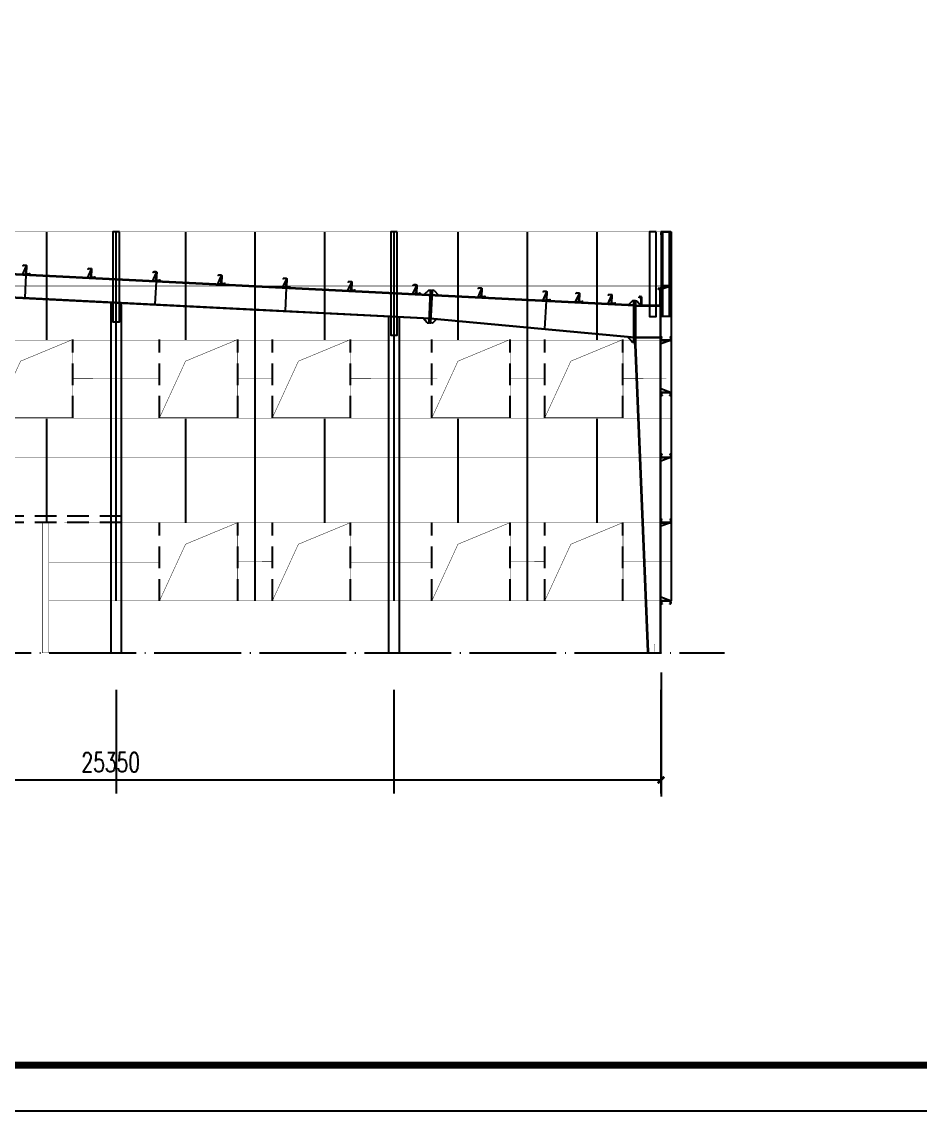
# Model space of a CAD drawing. Extents: x 180850 to 1399066, y 48356 to 327880.
# Drawn here: x 1241985 to 1262679, y 136123 to 161220 of the extents above; entities that cross this region are included whole.
import ezdxf

# ---------------------------------------------------------------- set-up
doc = ezdxf.new("R2010")
doc.units = 0
doc.header["$LTSCALE"] = 1000
doc.linetypes.add('DASHED', pattern=[0.75, 0.5, -0.25])
doc.linetypes.add('DOTE', pattern=[2.42, 2, -0.2, 0.02, -0.2])
for name, color, linetype in [('AXIS', 3, 'Continuous'), ('DOTE', 1, 'Continuous'), ('GL', 150, 'Continuous'), ('GZ', 50, 'Continuous'), ('LT', 181, 'Continuous'), ('PUB_TITLE', 4, 'Continuous'), ('PZ', 202, 'Continuous'), ('天沟', 2, 'Continuous')]:
    doc.layers.add(name, color=color, linetype=linetype)
doc.styles.add('_TCH_DIM_T3', font='SIMPLEX', dxfattribs={"width": 0.705882, "bigfont": 'GBCBIG'})
doc.dimstyles.new('_TCH_ARCH&&150', dxfattribs={"dimtxt": 446.25, "dimasz": 150, "dimexe": 375, "dimexo": 450, "dimgap": 189.375, "dimtad": 1, "dimdec": 0, "dimzin": 0, "dimdsep": 46, "dimtxsty": '_TCH_DIM_T3', "dimblk": 'ARCHTICK', "dimcen": 0.09, "dimclrd": 3, "dimclre": 3, "dimclrt": 7, "dimazin": 2, "dimtfac": 1, "dimtdec": 0, "dimtix": 1, "dimtmove": 2, "dimatfit": 3, "dimfxl": 1, "dimtolj": 1, "dimtzin": 0, "dimarcsym": 0})

# ---------------------------------------------------------------- blocks, each defined once
blk = doc.blocks.new('_ArchTick')
at = {"color": 0, "linetype": 'ByBlock', "const_width": 0.4}
blk.add_lwpolyline([(-0.5, -0.5), (0.5, 0.5)], dxfattribs=at)
blk = doc.blocks.new('*D1330')
at = {"color": 3, "lineweight": -2, "transparency": 16777216}
for p, q in [((27461, 4948), (27461, 2090)), ((52811, 4948), (52811, 2090)), ((52811, 2465), (27461, 2465))]:
    blk.add_line(p, q, dxfattribs=at)
at = {"layer": 'Defpoints', "color": 0, "transparency": 16777216}
for p in [(27461, 5398, -1), (52811, 5398, -1), (27461, 2465)]:
    blk.add_point(p, dxfattribs=at)
at = {"color": 3, "lineweight": -2, "transparency": 16777216, "xscale": 150, "yscale": 150, "zscale": 150, "rotation": 180}
blk.add_blockref('_ArchTick', (27461, 2465), dxfattribs=at)
at = {"color": 3, "lineweight": -2, "transparency": 16777216, "xscale": 150, "yscale": 150, "zscale": 150}
blk.add_blockref('_ArchTick', (52811, 2465), dxfattribs=at)
at = {"color": 7, "transparency": 16777216, "insert": (40136, 2877), "char_height": 446.2, "attachment_point": 5, "style": '_TCH_DIM_T3'}
blk.add_mtext('\\A1;25350', dxfattribs=at)
blk = doc.blocks.new('A$C3A585300')
at = {"layer": 'LT', "color": 1, "linetype": 'Continuous'}
for p, q in [((98, 153, -5), (58, 151, -5)), ((98, 153, -5), (58, 151, -5)), ((103, 62, -5), (63, 60, -5)), ((103, 62, -5), (63, 60, -5))]:
    blk.add_line(p, q, dxfattribs=at)
at = {"layer": 'LT', "elevation": -5}
blk.add_lwpolyline([(76, 197, -0.414214), (85, 207), (141, 210), (155, 197), (157, 199), (142, 213), (82, 210, 0.414214), (72, 200), (81, 23, -0.414214), (72, 12), (16, 10), (2, 22), (0, 20), (15, 6), (75, 9, 0.414214), (84, 20), (76, 197)], format="xyb", dxfattribs=at)
at = {"layer": 'LT', "elevation": -1}
for points in [[(76, 192), (82, 192), (91, 0), (85, 0)], [(82, 182), (91, 0), (161, 4)]]:
    blk.add_lwpolyline(points, close=True, dxfattribs=at)
at = {"layer": 'LT', "color": 1, "linetype": 'Continuous'}
for points in [[(75, 140, -5), (74, 164, -5), (84, 140, -5), (83, 165, -5)], [(75, 140, -5), (74, 164, -5), (84, 140, -5), (83, 165, -5)], [(79, 73, -5), (80, 48, -5), (88, 73, -5), (89, 49, -5)], [(79, 73, -5), (80, 48, -5), (88, 73, -5), (89, 49, -5)]]:
    blk.add_solid(points, dxfattribs=at)
blk = doc.blocks.new('A$C5C4D7DB2')
at = {"color": 8}
for p, q in [((38181.7, 14102.8, -0.9), (38155.4, 13577.5, -1)), ((41181.2, 13952.9, -0.9), (41154.9, 13427.5, -0.7)), ((44177.7, 13803, -0.9), (44151.4, 13277.7, -0.3)), ((47492.9, 13098.6, -0.9), (47520.3, 13647.9, -0.9)), ((50168.8, 13503.5, -0.9), (50127.9, 12863, -0.9))]:
    blk.add_line(p, q, dxfattribs=at)
at = {"layer": 'AXIS'}
for p, q in [((40260.5, 4547.9, -0.9), (40260.5, 2160, -0.9)), ((46660.5, 4547.9, -0.9), (46660.5, 2160, -0.9)), ((52810.5, 4547.9, -0.9), (52810.5, 2160, -0.9))]:
    blk.add_line(p, q, dxfattribs=at)
at = {"layer": 'DOTE', "linetype": 'DOTE'}
blk.add_line((0, 5397.9, -0.9), (54273.6, 5397.9, -0.9), dxfattribs=at)
at = {"layer": 'GL', "color": 8}
for p, q in [((27460.5, 14650.9, -0.9), (52204.5, 13413.7, -0.9)), ((27460.5, 14638.9, -0.9), (52204.5, 13401.7, -0.9)), ((34433.1, 13751.6, -1.5), (47492.9, 13098.6, 0.1)), ((34433.7, 13763.6, -1.5), (47493.5, 13110.6, 0.1)), ((47492.9, 13098.6, -0.9), (52204.5, 12660.9, -4.9)), ((47492.9, 13098.6, -0.9), (52204.5, 12660.9, -4.9)), ((47494.3, 13110.5, -0.9), (52204.5, 12673, -4.9)), ((47494.3, 13110.5, -0.9), (52204.5, 12673, -4.9))]:
    blk.add_line(p, q, dxfattribs=at)
at = {"layer": 'GZ', "color": 8}
for p, q in [((52796.5, 5422.9), (52796.5, 13383.9, -4.2)), ((52810.5, 5422.9), (52810.5, 13383.9, -4.2)), ((52224.5, 12673.2, -11.9), (52796.5, 12673.2, -8)), ((52224.5, 12673.2, -11.9), (52796.5, 12673.2, -8)), ((52224.5, 12659.2, -11.9), (52796.5, 12659.2, -8)), ((52224.5, 12659.2, -11.9), (52796.5, 12659.2, -8)), ((52210.5, 12499.2, -8), (52500, 5422.9)), ((52224.5, 12499.2, -8), (52514, 5422.9))]:
    blk.add_line(p, q, dxfattribs=at)
at = {"layer": 'GZ'}
for points, elevation in [([(40335.5, 15097.6), (40185.5, 15097.6), (40185.5, 13026.7), (40335.5, 13026.7)], -0.9), ([(46735.5, 15097.6), (46585.5, 15097.6), (46585.5, 12713.2), (46735.5, 12713.2)], -0.9), ([(52699.6, 15097.6), (52549.6, 15097.6), (52549.6, 13145.9), (52699.6, 13145.9)], -0.9), ([(52811.8, 13154.7), (53035.4, 13154.7), (53035.4, 15094.2), (52811.8, 15094.2)], -4), ([(52841.8, 13154.7), (53005.4, 13154.7), (53005.4, 15094.2), (52841.8, 15094.2)], -4), ([(40385.5, 5397.9), (40385.5, 13447.5), (40135.5, 13459.4), (40135.5, 5397.9)], -0.9), ([(46785.5, 5397.9), (46785.5, 13134), (46535.5, 13145.9), (46535.5, 5397.9)], -0.9)]:
    blk.add_lwpolyline(points, close=True, dxfattribs=dict(at, elevation=elevation))
at = {"layer": 'GZ', "color": 8, "elevation": -6}
blk.add_lwpolyline([(52810.5, 13383.9), (52224.5, 13383.9), (52224.5, 13397.9), (52810.5, 13397.9)], close=True, dxfattribs=at)
at = {"layer": 'LT'}
for p, q in [((52810.5, 15097.6, -4), (53030.5, 15097.6, -4)), ((52810.5, 15094.2, -4), (52810.5, 15097.6, -4)), ((53030.5, 15094.2, -4), (52810.5, 15094.2, -4)), ((52815.5, 15030.5, -4), (52815.5, 15083, -4)), ((52818.9, 15079.6, -4), (52818.9, 15033.8, -4)), ((52826.8, 15094.2, -4), (53024.3, 15094.2, -4)), ((53020.9, 15090.8, -4), (52830.2, 15090.8, -4)), ((53030.5, 15097.6, -4), (53030.5, 15094.2, -4)), ((53032.2, 15033.8, -4), (53032.2, 15079.6, -4)), ((53035.5, 15083, -4), (53035.5, 15030.5, -4)), ((52838, 15019.2, -4), (52826.8, 15019.2, -4)), ((52830.2, 15022.6, -4), (52838, 15022.6, -4)), ((52838, 15022.6, -4), (52838, 15019.2, -4)), ((53013, 15019.2, -4), (53013, 15022.6, -4)), ((53013, 15022.6, -4), (53020.9, 15022.6, -4)), ((53024.3, 15019.2, -4), (53013, 15019.2, -4))]:
    blk.add_line(p, q, dxfattribs=at)
at = {"layer": 'LT', "color": 8, "linetype": 'Continuous'}
for p, q in [((38168, 14176.4, -4.9), (38207.8, 14174.4, -4.9)), ((38168, 14176.4, -4.9), (38207.8, 14174.4, -4.9)), ((38172.5, 14267.8, -4.9), (38212.4, 14265.8, -4.9)), ((38172.5, 14267.8, -4.9), (38212.4, 14265.8, -4.9)), ((39666.1, 14101.4, -4.9), (39705.9, 14099.5, -4.9)), ((39666.1, 14101.4, -4.9), (39705.9, 14099.5, -4.9)), ((39670.7, 14192.9, -4.9), (39710.5, 14190.9, -4.9)), ((39670.7, 14192.9, -4.9), (39710.5, 14190.9, -4.9)), ((41168.8, 14117.9, -4.9), (41208.6, 14116, -4.9)), ((41168.8, 14117.9, -4.9), (41208.6, 14116, -4.9)), ((41164.2, 14026.5, -4.9), (41204.1, 14024.5, -4.9)), ((41164.2, 14026.5, -4.9), (41204.1, 14024.5, -4.9)), ((52872, 6613.4, -4), (52872, 6575, -4)), ((52982.4, 6613.4, -4), (52982.4, 6575, -4))]:
    blk.add_line(p, q, dxfattribs=at)
at = {"layer": 'LT', "color": 8}
for p, q in [((53031.8, 13849.6, -4), (52811.8, 13849.6, -4)), ((52811.8, 13849.6, -4), (52811.8, 13846.3, -4)), ((52811.8, 13846.3, -4), (53031.8, 13846.3, -4)), ((53031.8, 13846.3, -4), (52811.8, 13766.6, -4)), ((52816.8, 13913.4, -4), (52816.8, 13860.9, -4)), ((52820.1, 13864.3, -4), (52820.1, 13910, -4)), ((52839.3, 13924.6, -4), (52828, 13924.6, -4)), ((52828, 13849.6, -4), (53025.5, 13849.6, -4)), ((52831.4, 13921.3, -4), (52839.3, 13921.3, -4)), ((53022.1, 13853, -4), (52831.4, 13853, -4)), ((52839.3, 13921.3, -4), (52839.3, 13924.6, -4)), ((52873.2, 13827.1, -4), (52873.2, 13865.4, -4)), ((52983.6, 13827.1, -4), (52983.6, 13865.4, -4)), ((53014.3, 13924.6, -4), (53014.3, 13921.3, -4)), ((53025.5, 13924.6, -4), (53014.3, 13924.6, -4)), ((53014.3, 13921.3, -4), (53022.1, 13921.3, -4)), ((53031.8, 13846.3, -4), (53031.8, 13849.6, -4)), ((53033.4, 13910, -4), (53033.4, 13864.3, -4)), ((53036.8, 13860.9, -4), (53036.8, 13913.4, -4)), ((53030.5, 12597.9, -4), (52810.5, 12597.9, -4)), ((52810.5, 12597.9, -4), (52810.5, 12594.5, -4)), ((52810.5, 12594.5, -4), (53030.5, 12594.5, -4)), ((53030.5, 12594.5, -4), (52810.5, 12514.9, -4)), ((52815.5, 12661.7, -4), (52815.5, 12609.2, -4)), ((52818.9, 12612.5, -4), (52818.9, 12658.3, -4)), ((52838, 12672.9, -4), (52826.8, 12672.9, -4)), ((52826.8, 12597.9, -4), (53024.3, 12597.9, -4)), ((52830.2, 12669.5, -4), (52838, 12669.5, -4)), ((53020.9, 12601.3, -4), (52830.2, 12601.3, -4)), ((52838, 12669.5, -4), (52838, 12672.9, -4)), ((52872, 12578.7, -4), (52872, 12617.1, -4)), ((52982.4, 12579.1, -4), (52982.4, 12617.4, -4)), ((53013, 12672.9, -4), (53013, 12669.5, -4)), ((53024.3, 12672.9, -4), (53013, 12672.9, -4)), ((53013, 12669.5, -4), (53020.9, 12669.5, -4)), ((53030.5, 12594.5, -4), (53030.5, 12597.9, -4)), ((53032.2, 12658.3, -4), (53032.2, 12612.5, -4)), ((53035.5, 12609.2, -4), (53035.5, 12661.7, -4)), ((53030.5, 11397.9, -4), (52810.5, 11477.5, -4)), ((52810.5, 11397.9, -4), (53030.5, 11397.9, -4)), ((52810.5, 11394.5, -4), (52810.5, 11397.9, -4)), ((53030.5, 11394.5, -4), (52810.5, 11394.5, -4)), ((52815.5, 11330.8, -4), (52815.5, 11383.3, -4)), ((52818.9, 11379.9, -4), (52818.9, 11334.2, -4)), ((52826.8, 11394.5, -4), (53024.3, 11394.5, -4)), ((52838, 11319.5, -4), (52826.8, 11319.5, -4)), ((53020.9, 11391.2, -4), (52830.2, 11391.2, -4)), ((52830.2, 11322.9, -4), (52838, 11322.9, -4)), ((52838, 11322.9, -4), (52838, 11319.5, -4)), ((52872, 11417.1, -4), (52872, 11378.7, -4)), ((52982.4, 11417.1, -4), (52982.4, 11378.7, -4)), ((53013, 11319.5, -4), (53013, 11322.9, -4)), ((53013, 11322.9, -4), (53020.9, 11322.9, -4)), ((53024.3, 11319.5, -4), (53013, 11319.5, -4)), ((53030.5, 11397.9, -4), (53030.5, 11394.5, -4)), ((53032.2, 11334.2, -4), (53032.2, 11379.9, -4)), ((53035.5, 11383.3, -4), (53035.5, 11330.8, -4)), ((53030.5, 9897.9, -4), (52810.5, 9897.9, -4)), ((52810.5, 9897.9, -4), (52810.5, 9894.5, -4)), ((52810.5, 9894.5, -4), (53030.5, 9894.5, -4)), ((53030.5, 9894.5, -4), (52810.5, 9814.9, -4)), ((52815.5, 9961.7, -4), (52815.5, 9909.2, -4)), ((52818.9, 9912.5, -4), (52818.9, 9958.3, -4)), ((52838, 9972.9, -4), (52826.8, 9972.9, -4)), ((52826.8, 9897.9, -4), (53024.3, 9897.9, -4)), ((52830.2, 9969.5, -4), (52838, 9969.5, -4)), ((53020.9, 9901.3, -4), (52830.2, 9901.3, -4)), ((52838, 9969.5, -4), (52838, 9972.9, -4)), ((52872, 9875.4, -4), (52872, 9913.7, -4)), ((52982.4, 9875.4, -4), (52982.4, 9913.7, -4)), ((53013, 9972.9, -4), (53013, 9969.5, -4)), ((53024.3, 9972.9, -4), (53013, 9972.9, -4)), ((53013, 9969.5, -4), (53020.9, 9969.5, -4)), ((53030.5, 9894.5, -4), (53030.5, 9897.9, -4)), ((53032.2, 9958.3, -4), (53032.2, 9912.5, -4)), ((53035.5, 9909.2, -4), (53035.5, 9961.7, -4)), ((53030.5, 8397.9, -4), (52810.5, 8397.9, -4)), ((52810.5, 8397.9, -4), (52810.5, 8394.5, -4)), ((52810.5, 8394.5, -4), (53030.5, 8394.5, -4)), ((53030.5, 8394.5, -4), (52810.5, 8314.9, -4)), ((52815.5, 8461.7, -4), (52815.5, 8409.2, -4)), ((52818.9, 8412.5, -4), (52818.9, 8458.3, -4)), ((52838, 8472.9, -4), (52826.8, 8472.9, -4)), ((52826.8, 8397.9, -4), (53024.3, 8397.9, -4)), ((52830.2, 8469.5, -4), (52838, 8469.5, -4)), ((53020.9, 8401.3, -4), (52830.2, 8401.3, -4)), ((52838, 8469.5, -4), (52838, 8472.9, -4)), ((52872, 8379.1, -4), (52872, 8417.4, -4)), ((52982.4, 8379.1, -4), (52982.4, 8417.4, -4)), ((53013, 8472.9, -4), (53013, 8469.5, -4)), ((53024.3, 8472.9, -4), (53013, 8472.9, -4)), ((53013, 8469.5, -4), (53020.9, 8469.5, -4)), ((53030.5, 8394.5, -4), (53030.5, 8397.9, -4)), ((53032.2, 8458.3, -4), (53032.2, 8412.5, -4)), ((53035.5, 8409.2, -4), (53035.5, 8461.7, -4)), ((53030.5, 6597.9, -4), (52810.5, 6677.5, -4)), ((52810.5, 6597.9, -4), (53030.5, 6597.9, -4)), ((52810.5, 6594.5, -4), (52810.5, 6597.9, -4)), ((53030.5, 6594.5, -4), (52810.5, 6594.5, -4)), ((52815.5, 6530.8, -4), (52815.5, 6583.3, -4)), ((52818.9, 6579.9, -4), (52818.9, 6534.2, -4)), ((52826.8, 6594.5, -4), (53024.3, 6594.5, -4)), ((53020.9, 6591.2, -4), (52830.2, 6591.2, -4)), ((53030.5, 6597.9, -4), (53030.5, 6594.5, -4)), ((53032.2, 6534.2, -4), (53032.2, 6579.9, -4)), ((53035.5, 6583.3, -4), (53035.5, 6530.8, -4)), ((52838, 6519.5, -4), (52826.8, 6519.5, -4)), ((52830.2, 6522.9, -4), (52838, 6522.9, -4)), ((52838, 6522.9, -4), (52838, 6519.5, -4)), ((53013, 6519.5, -4), (53013, 6522.9, -4)), ((53013, 6522.9, -4), (53020.9, 6522.9, -4)), ((53024.3, 6519.5, -4), (53013, 6519.5, -4))]:
    blk.add_line(p, q, dxfattribs=at)
at = {"layer": 'LT', "color": 8, "elevation": -4.9}
for points in [[(38194.9, 14311.4, 0.4142136), (38185.4, 14321.9), (38129.7, 14324.7), (38115.6, 14311.9), (38113.5, 14314.2), (38128.6, 14327.8), (38188.5, 14324.8, -0.4142136), (38198, 14314.3), (38189.2, 14137.5, 0.4142136), (38198.6, 14127), (38254.3, 14124.2), (38268.5, 14137), (38270.5, 14134.8), (38255.4, 14121.2), (38195.5, 14124.2, -0.4142136), (38186, 14134.7), (38194.9, 14311.4)], [(39693, 14236.5, 0.4142136), (39683.5, 14247), (39627.8, 14249.8), (39613.7, 14237), (39611.7, 14239.3), (39626.7, 14252.9), (39686.6, 14249.9, -0.4142136), (39696.1, 14239.4), (39687.3, 14062.6, 0.4142136), (39696.8, 14052.1), (39752.5, 14049.3), (39766.6, 14062.1), (39768.6, 14059.9), (39753.6, 14046.3), (39693.6, 14049.3, -0.4142136), (39684.1, 14059.8), (39693, 14236.5)], [(41191.1, 14161.6, 0.4142136), (41181.6, 14172.1), (41125.9, 14174.9), (41111.8, 14162.1), (41109.8, 14164.3), (41124.8, 14178), (41184.8, 14175, -0.4142136), (41194.3, 14164.5), (41185.4, 13987.7, 0.4142136), (41194.9, 13977.2), (41250.6, 13974.4), (41264.7, 13987.2), (41266.7, 13985), (41251.7, 13971.4), (41191.8, 13974.4, -0.4142136), (41182.3, 13984.8), (41191.1, 14161.6)]]:
    blk.add_lwpolyline(points, format="xyb", dxfattribs=at)
at = {"layer": 'LT', "color": 8, "elevation": -0.9}
for points in [[(38194.6, 14306.4), (38188.6, 14306.7), (38179, 14115), (38185, 14114.7)], [(38188.1, 14296.8), (38179, 14115), (38109.1, 14118.5)], [(39686.2, 14221.8), (39677.1, 14040.1), (39607.3, 14043.6)], [(39692.7, 14231.5), (39686.7, 14231.8), (39677.1, 14040.1), (39683.1, 14039.8)], [(41184.4, 14146.9), (41175.3, 13965.2), (41105.4, 13968.7)], [(41190.9, 14156.6), (41184.9, 14156.9), (41175.3, 13965.2), (41181.3, 13964.9)]]:
    blk.add_lwpolyline(points, close=True, dxfattribs=at)
at = {"layer": 'LT'}
for centre, start, end in [((52826.8, 15083, -4), 89.99996, 179.99996), ((52830.2, 15079.6, -4), 89.99996, 179.99996), ((53020.9, 15079.6, -4), 359.99996, 89.99996), ((53024.3, 15083, -4), 359.99996, 89.99996), ((52826.8, 15030.5, -4), 179.99996, 269.99996), ((52830.2, 15033.8, -4), 179.99996, 269.99996), ((53020.9, 15033.8, -4), 269.99996, 359.99996), ((53024.3, 15030.5, -4), 269.99996, 359.99996)]:
    blk.add_arc(centre, 11.3, start, end, dxfattribs=at)
at = {"layer": 'LT', "color": 8}
for centre, start, end in [((52828, 13913.4, -4), 90, 180), ((52828, 13860.9, -4), 180, 270), ((52831.4, 13910, -4), 90, 180), ((52831.4, 13864.3, -4), 180, 270), ((53022.1, 13910, -4), 360, 90), ((53022.1, 13864.3, -4), 270, 360), ((53025.5, 13913.4, -4), 360, 90), ((53025.5, 13860.9, -4), 270, 360), ((52826.8, 12661.7, -4), 90, 180), ((52826.8, 12609.2, -4), 180, 270), ((52830.2, 12658.3, -4), 90, 180), ((52830.2, 12612.5, -4), 180, 270), ((53020.9, 12658.3, -4), 0, 90), ((53020.9, 12612.5, -4), 270, 0), ((53024.3, 12661.7, -4), 0, 90), ((53024.3, 12609.2, -4), 270, 0), ((52826.8, 11383.3, -4), 90, 180), ((52826.8, 11330.8, -4), 180, 270), ((52830.2, 11379.9, -4), 90, 180), ((52830.2, 11334.2, -4), 180, 270), ((53020.9, 11379.9, -4), 0, 90), ((53020.9, 11334.2, -4), 270, 0), ((53024.3, 11383.3, -4), 0, 90), ((53024.3, 11330.8, -4), 270, 0), ((52826.8, 9961.7, -4), 90, 180), ((52826.8, 9909.2, -4), 180, 270), ((52830.2, 9958.3, -4), 90, 180), ((52830.2, 9912.5, -4), 180, 270), ((53020.9, 9958.3, -4), 360, 90), ((53020.9, 9912.5, -4), 270, 360), ((53024.3, 9961.7, -4), 360, 90), ((53024.3, 9909.2, -4), 270, 360), ((52826.8, 8461.7, -4), 90, 180), ((52826.8, 8409.2, -4), 180, 270), ((52830.2, 8458.3, -4), 90, 180), ((52830.2, 8412.5, -4), 180, 270), ((53020.9, 8458.3, -4), 0, 90), ((53020.9, 8412.5, -4), 270, 0), ((53024.3, 8461.7, -4), 0, 90), ((53024.3, 8409.2, -4), 270, 0), ((52826.8, 6583.3, -4), 90, 180), ((52826.8, 6530.8, -4), 180, 270), ((52830.2, 6579.9, -4), 90, 180), ((52830.2, 6534.2, -4), 180, 270), ((53020.9, 6579.9, -4), 0, 90), ((53020.9, 6534.2, -4), 270, 0), ((53024.3, 6583.3, -4), 0, 90), ((53024.3, 6530.8, -4), 270, 0)]:
    blk.add_arc(centre, 11.3, start, end, dxfattribs=at)
at = {"layer": 'LT', "color": 8, "linetype": 'Continuous'}
for points in [[(38191.7, 14187.4, -4.9), (38190.4, 14163, -4.9), (38182.7, 14187.9, -4.9), (38181.4, 14163.4, -4.9)], [(38191.7, 14187.4, -4.9), (38190.4, 14163, -4.9), (38182.7, 14187.9, -4.9), (38181.4, 14163.4, -4.9)], [(38195, 14254.4, -4.9), (38196.2, 14278.8, -4.9), (38186, 14254.8, -4.9), (38187.2, 14279.3, -4.9)], [(38195, 14254.4, -4.9), (38196.2, 14278.8, -4.9), (38186, 14254.8, -4.9), (38187.2, 14279.3, -4.9)], [(39689.8, 14112.5, -4.9), (39688.6, 14088.1, -4.9), (39680.8, 14113, -4.9), (39679.6, 14088.5, -4.9)], [(39689.8, 14112.5, -4.9), (39688.6, 14088.1, -4.9), (39680.8, 14113, -4.9), (39679.6, 14088.5, -4.9)], [(39693.1, 14179.5, -4.9), (39694.4, 14203.9, -4.9), (39684.1, 14179.9, -4.9), (39685.4, 14204.4, -4.9)], [(39693.1, 14179.5, -4.9), (39694.4, 14203.9, -4.9), (39684.1, 14179.9, -4.9), (39685.4, 14204.4, -4.9)], [(41191.3, 14104.6, -4.9), (41192.5, 14129, -4.9), (41182.3, 14105, -4.9), (41183.5, 14129.5, -4.9)], [(41191.3, 14104.6, -4.9), (41192.5, 14129, -4.9), (41182.3, 14105, -4.9), (41183.5, 14129.5, -4.9)], [(41187.9, 14037.6, -4.9), (41186.7, 14013.2, -4.9), (41178.9, 14038.1, -4.9), (41177.7, 14013.6, -4.9)], [(41187.9, 14037.6, -4.9), (41186.7, 14013.2, -4.9), (41178.9, 14038.1, -4.9), (41177.7, 14013.6, -4.9)], [(52859.7, 6591.2, -4), (52884.2, 6591.2, -4), (52859.7, 6597.9, -4), (52884.2, 6597.9, -4)], [(52970.2, 6591.2, -4), (52994.6, 6591.2, -4), (52970.2, 6597.9, -4), (52994.6, 6597.9, -4)]]:
    blk.add_solid(points, dxfattribs=at)
at = {"layer": 'LT', "color": 8}
for points in [[(52860.9, 13853, -4), (52885.4, 13853, -4), (52860.9, 13846.3, -4), (52885.4, 13846.3, -4)], [(52971.4, 13853, -4), (52995.9, 13853, -4), (52971.4, 13846.3, -4), (52995.9, 13846.3, -4)], [(52859.7, 12600.9, -4), (52884.2, 12600.9, -4), (52859.7, 12594.2, -4), (52884.2, 12594.2, -4)], [(52970.2, 12601.3, -4), (52994.6, 12601.3, -4), (52970.2, 12594.5, -4), (52994.6, 12594.5, -4)], [(52859.7, 11391.2, -4), (52884.2, 11391.2, -4), (52859.7, 11397.9, -4), (52884.2, 11397.9, -4)], [(52970.2, 11391.2, -4), (52994.6, 11391.2, -4), (52970.2, 11397.9, -4), (52994.6, 11397.9, -4)], [(52859.7, 9901.3, -4), (52884.2, 9901.3, -4), (52859.7, 9894.5, -4), (52884.2, 9894.5, -4)], [(52970.2, 9901.3, -4), (52994.6, 9901.3, -4), (52970.2, 9894.5, -4), (52994.6, 9894.5, -4)], [(52859.7, 8401.3, -4), (52884.2, 8401.3, -4), (52859.7, 8394.5, -4), (52884.2, 8394.5, -4)], [(52970.2, 8401.3, -4), (52994.6, 8401.3, -4), (52970.2, 8394.5, -4), (52994.6, 8394.5, -4)]]:
    blk.add_solid(points, dxfattribs=at)
at = {"layer": 'PZ', "color": 8}
for p, q in [((47465.4, 13750.8, -2.9), (47355.7, 13656.2, -4.9)), ((47465.4, 13750.8, -2.9), (47355.7, 13656.2, -4.9)), ((47465.4, 13750.8, -2.9), (47505.4, 13748.8, -2.9)), ((47465.4, 13750.8, -2.9), (47505.4, 13748.8, -2.9)), ((47585.3, 13744.8, -2.9), (47545.3, 13746.8, -2.9)), ((47585.3, 13744.8, -2.9), (47545.3, 13746.8, -2.9)), ((47585.3, 13744.8, -2.9), (47685, 13639.7, -4.9)), ((47585.3, 13744.8, -2.9), (47685, 13639.7, -4.9)), ((52154.6, 13508.5, -8), (52058.1, 13407.9, -8)), ((52184.5, 13507.9, -8), (52154.6, 13508.5, -8)), ((52184.5, 13507.9, -8), (52154.6, 13508.5, -8)), ((52184.5, 12549.2, -8), (52184.5, 13507.9, -8)), ((52224.5, 13507.9, -8), (52184.5, 13507.9, -8)), ((52204.5, 12549.2, -8), (52204.5, 13507.9, -8)), ((52224.5, 13507.9, -8), (52254.5, 13507.9, -8)), ((52224.5, 13507.9, -8), (52224.5, 12499.2, -8)), ((52224.5, 13507.9, -8), (52254.5, 13507.9, -8)), ((52254.5, 13507.9, -8), (52346.9, 13397.9, -8)), ((47428, 13001.7, -1.5), (47331.9, 13106.7, 0.1)), ((47428, 13001.7, -1.5), (47331.9, 13106.7, 0.1)), ((47547.8, 12995.7, -1.5), (47641.8, 13082.6, -1.5)), ((47547.8, 12995.7, -1.5), (47641.8, 13082.6, -1.5)), ((47428, 13001.7, -1.5), (47467.9, 12999.7, -1.5)), ((47428, 13001.7, -1.5), (47467.9, 12999.7, -1.5)), ((47547.8, 12995.7, -1.5), (47507.9, 12997.7, -1.5)), ((47547.8, 12995.7, -1.5), (47507.9, 12997.7, -1.5)), ((52154.5, 12549.2, -8), (52041.4, 12685.8, -8)), ((52184.5, 12549.2, -8), (52154.5, 12549.2, -8)), ((52204.5, 12549.2, -8), (52184.5, 12549.2, -8)), ((52204.5, 12549.2, -8), (52184.5, 12549.2, -8)), ((52210.5, 12499.2, -11.9), (52204.5, 12549.2, -8)), ((52224.5, 12499.2, -8), (52210.5, 12499.2, -11.9))]:
    blk.add_line(p, q, dxfattribs=at)
at = {"layer": 'PZ', "color": 8, "elevation": -0.9}
for points in [[(47487.9, 12998.7), (47467.9, 12999.7), (47505.4, 13748.8), (47525.3, 13747.8)], [(47487.9, 12998.7), (47467.9, 12999.7), (47505.4, 13748.8), (47525.3, 13747.8)], [(47487.9, 12998.7), (47507.9, 12997.7), (47545.3, 13746.8), (47525.3, 13747.8)], [(47487.9, 12998.7), (47507.9, 12997.7), (47545.3, 13746.8), (47525.3, 13747.8)]]:
    blk.add_lwpolyline(points, close=True, dxfattribs=at)
at = {"layer": 'PZ', "color": 8, "const_width": 2.25}
for points in [[(52653.5, 5597.9), (52667.5, 5597.9), (52667.5, 5422.9), (52653.5, 5422.9)], [(52835.5, 5397.9), (52485.5, 5397.9), (52485.5, 5422.9), (52835.5, 5422.9)]]:
    blk.add_lwpolyline(points, close=True, dxfattribs=at)
at = {"layer": '天沟', "color": 8, "linetype": 'ByBlock', "elevation": -6}
blk.add_lwpolyline([(52801.9, 13397.9), (52352.2, 13397.9), (52352.2, 13595.9, 0.4142136), (52347.2, 13600.9), (52322.6, 13600.9, 0.4141297), (52317.6, 13595.9), (52317.6, 13578), (52310.1, 13578), (52310.1, 13595.9, -0.4142136), (52322.6, 13608.4), (52347.1, 13608.4, -0.4142136), (52359.6, 13595.9), (52359.6, 13405.3), (52794.4, 13405.3), (52794.4, 13786.1, 0.4142136), (52789.4, 13791.1), (52764.6, 13791.1, 0.4142536), (52759.6, 13786.1), (52759.6, 13768.7), (52752.1, 13768.7), (52752.1, 13786, -0.4142136), (52764.6, 13798.5), (52789.4, 13798.5, -0.4142136), (52801.9, 13786), (52801.9, 13397.9)], format="xyb", dxfattribs=at)
at = {"color": 8, "xscale": -1}
for p in [(42764.9, 13890), (44263, 13815.1), (45761.1, 13740.2), (47259.2, 13665.2), (48757.4, 13590.3), (50255.5, 13515.4), (51004.6, 13478), (51753.6, 13440.5)]:
    blk.add_blockref('A$C3A585300', p, dxfattribs=at)
dim = blk.add_linear_dim(base=(27460.5, 2464.5), p1=(52810.5, 5397.9, -0.9), p2=(27460.5, 5397.9, -0.9), angle=180, dimstyle='_TCH_ARCH&&150')
dim.commit()
dim.dimension.update_dxf_attribs({"geometry": '*D1330', "text_midpoint": (40135.5, 2877)})

msp = doc.modelspace()

# ---------------------------------------------------------------- linework, layer by layer
at = {"color": 4}
for p, q in [((1242554.46, 156382.58, -4.87), (1242554.46, 153882.95)), ((1244154.46, 156382.58, -4.87), (1244154.46, 147882.95)), ((1245754.46, 156382.58, -8.15), (1245754.46, 153882.95, -3.27)), ((1247354.46, 156382.58, -4.87), (1247354.46, 147882.95, 0)), ((1248954.46, 156382.58, -4.87), (1248954.46, 153882.95)), ((1250554.46, 156382.58, -5.73), (1250554.46, 147882.95, -0.86)), ((1252029.46, 156382.58, -8.15), (1252029.46, 153882.95, -3.27)), ((1253629.46, 156382.58, -4.87), (1253629.46, 147882.95, 0)), ((1255229.46, 156382.58, -4.87), (1255229.46, 153882.95)), ((1256942, 156382.58, -5.73), (1256942, 147882.95, -0.86)), ((1242554.46, 152082.95, 0.86), (1242554.46, 149679.58, -0.17)), ((1245754.46, 152082.95, -2.41), (1245754.46, 149679.57, -3.44)), ((1248954.46, 152082.95, 0.86), (1248954.46, 149679.58, -0.17)), ((1252029.46, 152082.95, -2.41), (1252029.46, 149679.57, -3.44)), ((1255229.46, 152082.95, 0.86), (1255229.46, 149679.58, -0.17))]:
    msp.add_line(p, q, dxfattribs=at)
at = {"layer": 'LT', "linetype": 'DASHED'}
for p, q in [((1243158.05, 152099.95, 0), (1243158.05, 153900.03, 0)), ((1245158.05, 152099.95, 0), (1245158.05, 153900.03, 0)), ((1246958.05, 152099.95, 0), (1246958.05, 153900.03, 0)), ((1247758.05, 152099.95, 0), (1247758.05, 153900.03, 0)), ((1249558.05, 152099.95, 0), (1249558.05, 153900.03, 0)), ((1251433.05, 152099.95, 0), (1251433.05, 153900.03, 0)), ((1253233.05, 152099.95, 0), (1253233.05, 153900.03, 0)), ((1254033.05, 152099.95, 0), (1254033.05, 153900.03, 0)), ((1255833.05, 152099.95, 0), (1255833.05, 153900.03, 0)), ((1244282.84, 149832.91, -0.86), (1237633.07, 149832.91, -0.86)), ((1244282.85, 149682.9, -0.86), (1237633.07, 149682.99, -0.86)), ((1245158.05, 147882.95), (1245158.05, 149683.03)), ((1246958.05, 147882.95), (1246958.05, 149683.03)), ((1247758.05, 147882.95), (1247758.05, 149683.03)), ((1249558.05, 147882.95), (1249558.05, 149683.03)), ((1251433.05, 147882.95), (1251433.05, 149683.03)), ((1253233.05, 147882.95), (1253233.05, 149683.03)), ((1254033.05, 147882.95), (1254033.05, 149683.03)), ((1255833.05, 147882.95), (1255833.05, 149683.03))]:
    msp.add_line(p, q, dxfattribs=at)
at = {"layer": 'LT', "linetype": 'DASHED', "const_width": 10}
for points, elevation in [([(1256933.05, 156382.58), (1206008, 156382.58)], -4.87), ([(1256931.87, 155132.94), (1206006.83, 155132.94)], -4.87), ([(1256933.05, 153882.95), (1206008, 153882.95)], -0.86), ([(1245158.05, 153002.42), (1243158.05, 152999)], -0.86), ([(1246958.05, 153003.32), (1247758.05, 152999.99)], 0), ([(1251558.05, 153002.42), (1249558.05, 152999)], -0.86), ([(1253233.05, 153003.32), (1254033.05, 152999.99)], 0), ([(1256833.05, 153000.71), (1255833.05, 152999)], 0), ([(1256933.05, 152082.95), (1206008, 152082.95)], -0.86), ([(1256933.05, 151182.95), (1206008, 151182.95)], -0.86), ([(1256933.05, 149683.03), (1242966.05, 149683.03)], -0.86), ([(1242608.05, 148758.01), (1245158.05, 148758.01)], -0.86), ([(1249558.05, 148758.01), (1251433.05, 148758.01)], -0.86), ([(1256933.05, 147882.95), (1242608.05, 147882.95)], -0.86)]:
    msp.add_lwpolyline(points, dxfattribs=dict(at, elevation=elevation))
for points, elevation in [([(1241956.55, 153401.9), (1243158.05, 153900.03), (1243158.05, 152099.95), (1241358.05, 152099.95)], 0), ([(1245756.55, 153401.9), (1246958.05, 153900.03), (1246958.05, 152099.95), (1245158.05, 152099.95)], 0), ([(1248356.55, 153401.9), (1249558.05, 153900.03), (1249558.05, 152099.95), (1247758.05, 152099.95)], 0), ([(1252031.55, 153401.9), (1253233.05, 153900.03), (1253233.05, 152099.95), (1251433.05, 152099.95)], 0), ([(1254631.55, 153401.9), (1255833.05, 153900.03), (1255833.05, 152099.95), (1254033.05, 152099.95)], 0), ([(1242608.05, 149682.99), (1242458.05, 149682.99), (1242458.05, 146682.91), (1242608.05, 146682.91)], -0.86)]:
    msp.add_lwpolyline(points, close=True, dxfattribs=dict(at, elevation=elevation))
for points in [[(1245756.55, 149184.9), (1246958.05, 149683.03), (1246958.05, 147882.95), (1245158.05, 147882.95)], [(1248356.55, 149184.9), (1249558.05, 149683.03), (1249558.05, 147882.95), (1247758.05, 147882.95)], [(1252031.55, 149184.9), (1253233.05, 149683.03), (1253233.05, 147882.95), (1251433.05, 147882.95)], [(1254631.55, 149184.9), (1255833.05, 149683.03), (1255833.05, 147882.95), (1254033.05, 147882.95)]]:
    msp.add_lwpolyline(points, close=True, dxfattribs=at)
for points in [[(1246958.05, 148786.32), (1247758.05, 148782.99)], [(1253233.05, 148786.32), (1254033.05, 148782.99)], [(1255833.05, 148781.26), (1256933.05, 148781.26)]]:
    msp.add_lwpolyline(points, dxfattribs=at)
at = {"layer": 'PUB_TITLE'}
msp.add_lwpolyline([(1194176.07, 199122.83), (1283372.95, 199122.83), (1283372.95, 136122.89), (1194176.07, 136122.89)], close=True, dxfattribs=at)
at = {"layer": 'PUB_TITLE', "const_width": 159.09}
msp.add_lwpolyline([(1196827.58, 137183.5), (1196827.58, 198062.23), (1282312.35, 198062.23), (1282312.35, 137183.5)], close=True, dxfattribs=at)

# ---------------------------------------------------------------- block references
at = {"layer": 'LT', "linetype": 'DASHED'}
msp.add_blockref('A$C5C4D7DB2', (1203897.5, 141285), dxfattribs=at)

doc.saveas('drawing.dxf')
